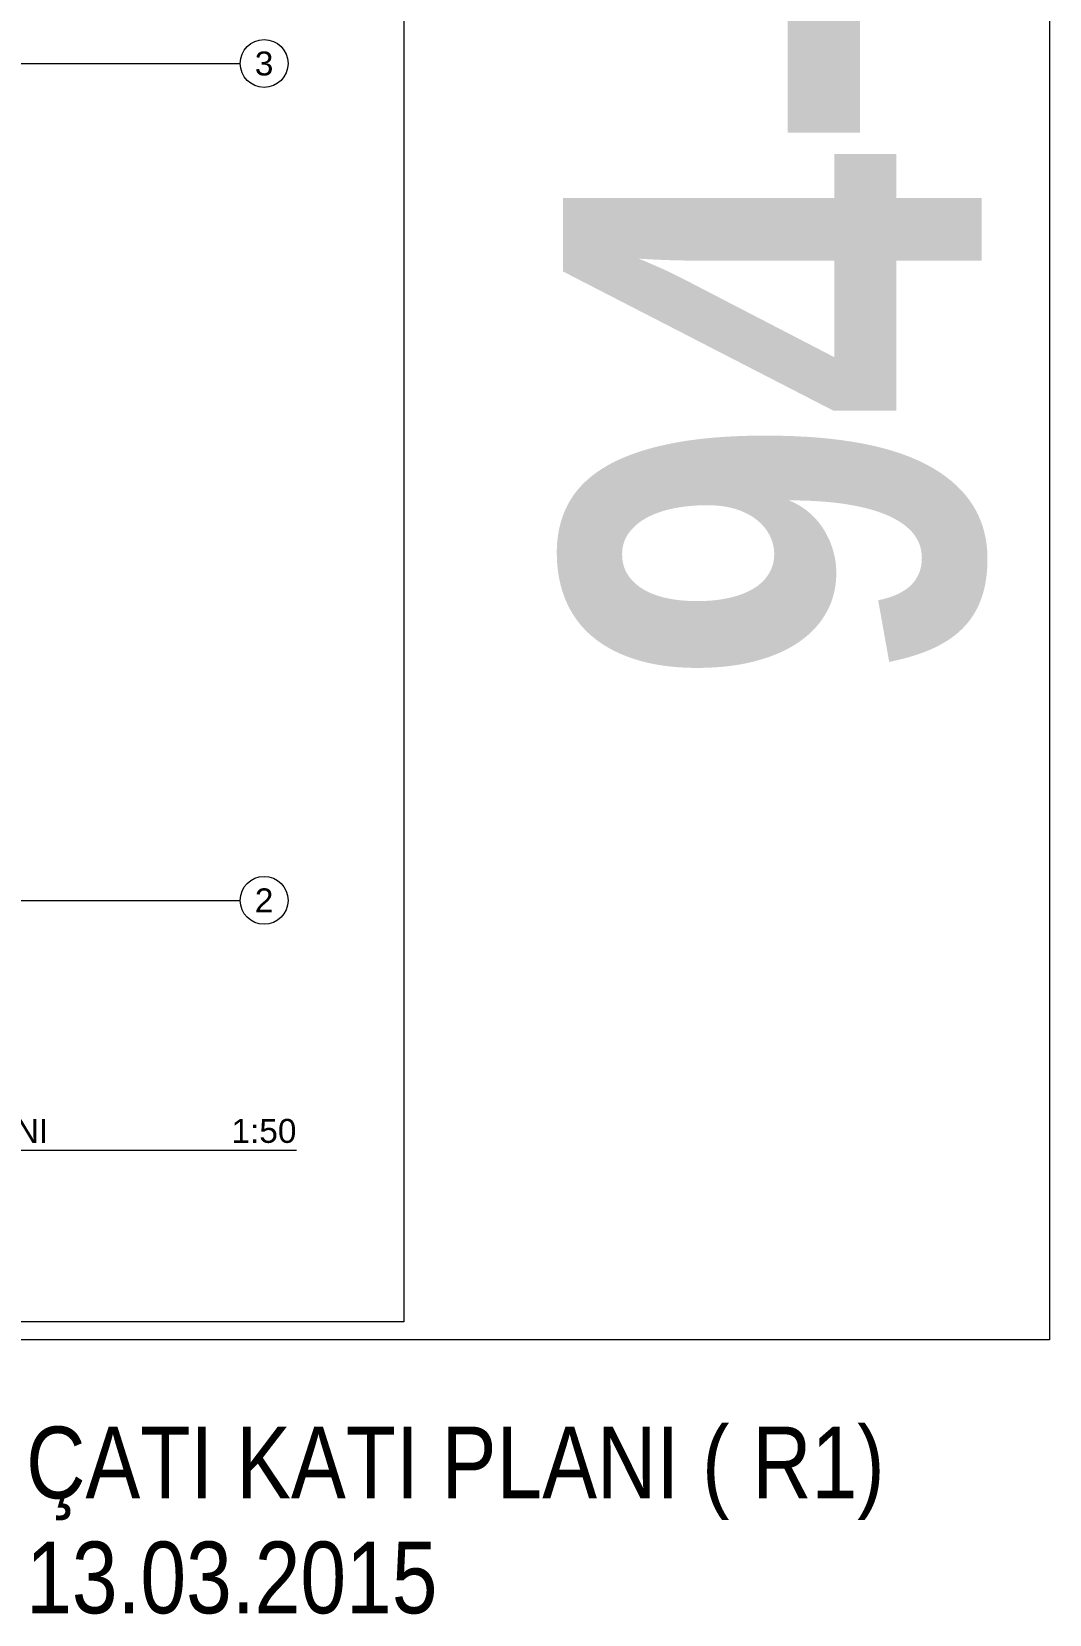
# Model space of a CAD drawing. Extents: x -1439 to 34962, y -872 to 8330.
# Drawn here: x 34111 to 34962, y -230 to 1094 of the extents above; entities that cross this region are included whole.
import ezdxf
from ezdxf.enums import TextEntityAlignment as Align

# ---------------------------------------------------------------- set-up
doc = ezdxf.new("R2010")
doc.units = 0
doc.layers.get('0').update_dxf_attribs({"color": 9, "lineweight": 9})
for name, color, linetype, lineweight in [('03', 18, 'Continuous', 9), ('24', 9, 'Continuous', 9), ('40A', 9, 'Continuous', 9)]:
    doc.layers.add(name, color=color, linetype=linetype, lineweight=lineweight)
doc.styles.add('Arial', font='arial.ttf', dxfattribs={"height": 2.5})
doc.styles.add('MuuM_TEXT-BOLD', font='ARIALNB.TTF')
doc.styles.add('MuuM_TEXT-ITALIC', font='ARIALNI.TTF')
doc.styles.add('MuuM_TEXT-STANDART', font='ARIALN.TTF')

# ---------------------------------------------------------------- blocks, each defined once
blk = doc.blocks.new('0_drawinglabel')
blk.add_lwpolyline([(3, 0), (46.46, 0)])
blk.add_circle((0, 0), 3)
at = {"style": 'Arial'}
blk.add_attdef('CIZIMADI', text='', height=2, dxfattribs=at).set_placement((3.5, 0), align=Align.BOTTOM_LEFT)
blk.add_attdef('OLCEK', text='', height=2, dxfattribs=at).set_placement((46.46, 0), align=Align.BOTTOM_RIGHT)
blk.add_attdef('CIZIMNO', text='', height=2.5, dxfattribs=at).set_placement((0, 0), align=Align.MIDDLE)
at = {"style": 'MuuM_TEXT-ITALIC'}
blk.add_attdef('DRAWINGNAME', text='', height=2, dxfattribs=at).set_placement((3.5, -0.59), align=Align.TOP_LEFT)
blk.add_attdef('SCALE', text='', height=2, dxfattribs=at).set_placement((46.46, -0.59), align=Align.TOP_RIGHT)
blk = doc.blocks.new('0_aks')
at = {"linetype": 'Continuous'}
blk.add_circle((0, 0), 2, dxfattribs=at)
at = {"style": 'Arial'}
blk.add_attdef('AKS', text='', height=2, dxfattribs=at).set_placement((0, 0), align=Align.MIDDLE_CENTER)
blk = doc.blocks.new('p-aks_vw')
at = {"layer": '24', "ltscale": 2}
for points in [[(5680, 740), (5975, 740)], [(5680, 40), (5975, 40)]]:
    blk.add_lwpolyline(points, dxfattribs=at)
at = {"layer": '24', "xscale": 10, "yscale": 10, "zscale": 10}
for p, values in [((5995, 740), {'AKS': '3'}), ((5995, 40), {'AKS': '2'})]:
    blk.add_blockref('0_aks', p, dxfattribs=at).add_auto_attribs(values)

msp = doc.modelspace()

# ---------------------------------------------------------------- linework, layer by layer
at = {"layer": '40A'}
for points in [[(34962.49, 0), (27967.49, 0), (27967.49, 4205), (34962.49, 4205)], [(28047.49, 4190), (34422.55, 4190), (34422.55, 15), (28047.49, 15)]]:
    msp.add_lwpolyline(points, close=True, dxfattribs=at)

# ---------------------------------------------------------------- block references
at = {"layer": '03'}
ref = msp.add_blockref('0_drawinglabel', (33868.3, 158.66), dxfattribs=dict(at, xscale=10, yscale=10, zscale=10))
ref.add_attrib('CIZIMNO', '01', dxfattribs={"layer": '0', "height": 25, "style": 'Arial'}).set_placement((33868.3, 158.66), align=Align.MIDDLE)
ref.add_attrib('CIZIMADI', 'ÇATI KATI PLANI', dxfattribs={"layer": '0', "height": 20, "style": 'Arial'}).set_placement((33903.3, 158.66), align=Align.BOTTOM_LEFT)
ref.add_attrib('OLCEK', '1:50', dxfattribs={"layer": '0', "height": 20, "style": 'Arial'}).set_placement((34332.9, 158.66), align=Align.BOTTOM_RIGHT)
at = {"layer": '24'}
msp.add_blockref('p-aks_vw', (28310.84, 327.5), dxfattribs=at)

# ---------------------------------------------------------------- texts
at = {"color": 5, "style": 'MuuM_TEXT-STANDART'}
for s, p in [('ÇATI KATI PLANI ( R1)', (34106.84, -132.67)), ('13.03.2015', (34106.84, -228.85))]:
    msp.add_text(s, height=60, dxfattribs=at).set_placement(p)
at = {"layer": '40A', "style": 'MuuM_TEXT-BOLD'}
msp.add_text('94-KRT-E-B-204', height=350, rotation=90, dxfattribs=at).set_placement((34730.8, 2062.5), align=Align.MIDDLE_CENTER)

doc.saveas('drawing.dxf')
